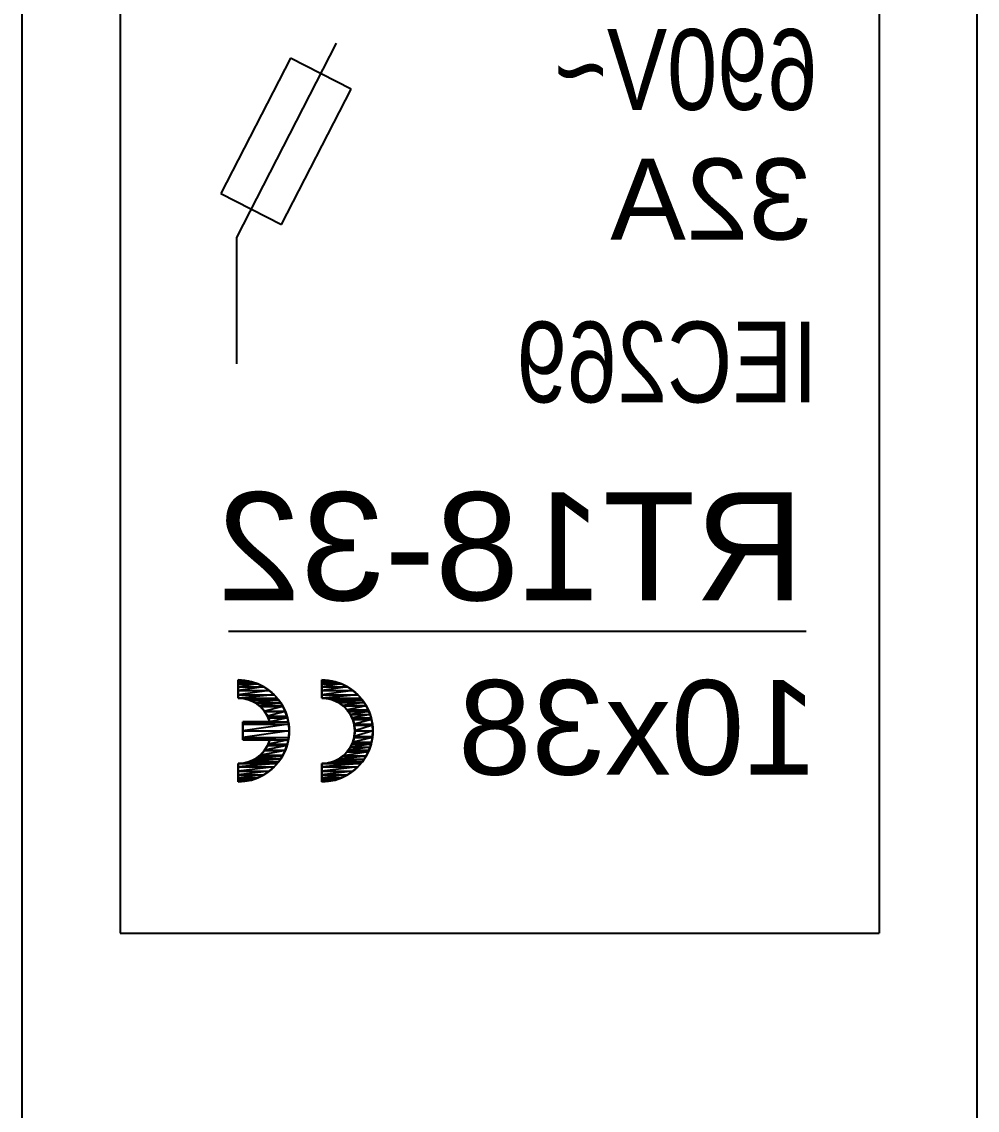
# Model space of a CAD drawing. Header units: millimetres. Extents: x -4798 to 103231, y 23514 to 54248.
# Drawn here: x -942.01 to -924.04, y 41221.92 to 41242.39 of the extents above; entities that cross this region are included whole.
import ezdxf

# ---------------------------------------------------------------- set-up
doc = ezdxf.new("R2010")
doc.units = ezdxf.units.MM
doc.header["$LTSCALE"] = 3
doc.layers.add('DUT', color=7, linetype='Continuous')
doc.styles.add('Arial', font='arial.ttf')

# ---------------------------------------------------------------- blocks, each defined once
blk = doc.blocks.new('*U40')
for p, q in [((-26.958, 0), (-26.958, 79.4816)), ((-8.986, 79.4816), (-8.986, 0)), ((-25.1101, 51.8402), (-25.1101, 20.4526)), ((-10.8338, 51.8402), (-10.8338, 20.4526)), ((-14.9022, 37.1903), (-13.0256, 33.5372)), ((-15.1794, 36.3277), (-14.0396, 36.9133)), ((-14.0396, 36.9133), (-12.7311, 34.3662)), ((-13.871, 33.7806), (-15.1794, 36.3277)), ((-12.7311, 34.3662), (-13.871, 33.7806)), ((-13.0256, 33.5372), (-13.0256, 31.1634)), ((-23.7409, 26.1314), (-12.8767, 26.1314)), ((-14.8823, 25.1836), (-14.942, 25.1655)), ((-14.8215, 25.1981), (-14.8823, 25.1836)), ((-14.7594, 25.2084), (-14.8215, 25.1981)), ((-14.6964, 25.2147), (-14.7594, 25.2084)), ((-14.6325, 25.2167), (-14.6964, 25.2147)), ((-14.6325, 25.2167), (-14.6325, 25.2167)), ((-13.3088, 25.1836), (-13.3685, 25.1655)), ((-13.248, 25.1981), (-13.3088, 25.1836)), ((-13.1859, 25.2084), (-13.248, 25.1981)), ((-13.1229, 25.2147), (-13.1859, 25.2084)), ((-13.059, 25.2167), (-13.1229, 25.2147)), ((-13.059, 25.2167), (-13.059, 25.2167)), ((-15.2622, 24.9806), (-15.3077, 24.938)), ((-15.2141, 25.0199), (-15.2622, 24.9806)), ((-15.1637, 25.056), (-15.2141, 25.0199)), ((-15.111, 25.0885), (-15.1637, 25.056)), ((-15.0565, 25.1179), (-15.111, 25.0885)), ((-15, 25.1435), (-15.0565, 25.1179)), ((-14.942, 25.1655), (-15, 25.1435)), ((-13.6887, 24.9806), (-13.7342, 24.938)), ((-13.6406, 25.0199), (-13.6887, 24.9806)), ((-13.5902, 25.056), (-13.6406, 25.0199)), ((-13.5375, 25.0885), (-13.5902, 25.056)), ((-13.483, 25.1179), (-13.5375, 25.0885)), ((-13.4265, 25.1435), (-13.483, 25.1179)), ((-13.3685, 25.1655), (-13.4265, 25.1435)), ((-15.4275, 24.7926), (-15.4611, 24.7383)), ((-15.3906, 24.8439), (-15.4275, 24.7926)), ((-15.3507, 24.8925), (-15.3906, 24.8439)), ((-15.3077, 24.938), (-15.3507, 24.8925)), ((-14.9748, 24.773), (-15.0073, 24.7497)), ((-14.9408, 24.7939), (-14.9748, 24.773)), ((-14.9057, 24.8129), (-14.9408, 24.7939)), ((-14.8693, 24.8294), (-14.9057, 24.8129)), ((-14.8319, 24.8435), (-14.8693, 24.8294)), ((-14.7934, 24.8552), (-14.8319, 24.8435)), ((-14.7542, 24.8645), (-14.7934, 24.8552)), ((-14.7143, 24.8712), (-14.7542, 24.8645)), ((-14.6738, 24.8752), (-14.7143, 24.8712)), ((-14.6325, 24.8765), (-14.6738, 24.8752)), ((-14.6325, 24.8765), (-14.6325, 24.8765)), ((-13.8541, 24.7926), (-13.8877, 24.7383)), ((-13.8171, 24.8439), (-13.8541, 24.7926)), ((-13.7772, 24.8925), (-13.8171, 24.8439)), ((-13.7342, 24.938), (-13.7772, 24.8925)), ((-13.39, 24.7804), (-13.4301, 24.7524)), ((-13.3476, 24.8051), (-13.39, 24.7804)), ((-13.3033, 24.8264), (-13.3476, 24.8051)), ((-13.2571, 24.844), (-13.3033, 24.8264)), ((-13.2095, 24.8581), (-13.2571, 24.844)), ((-13.1604, 24.8683), (-13.2095, 24.8581)), ((-13.1103, 24.8745), (-13.1604, 24.8683)), ((-13.059, 24.8765), (-13.1103, 24.8745)), ((-13.059, 24.8765), (-13.059, 24.8765)), ((-15.5395, 24.5656), (-15.5574, 24.5056)), ((-15.5174, 24.6244), (-15.5395, 24.5656)), ((-15.4913, 24.6821), (-15.5174, 24.6244)), ((-15.4611, 24.7383), (-15.4913, 24.6821)), ((-15.4611, 24.7383), (-15.4611, 24.7383)), ((-15.1665, 24.5682), (-15.186, 24.5321)), ((-15.1449, 24.6033), (-15.1665, 24.5682)), ((-15.1665, 24.5682), (-15.1665, 24.5682)), ((-15.1211, 24.6363), (-15.1449, 24.6033)), ((-15.0953, 24.6677), (-15.1211, 24.6363)), ((-15.0676, 24.697), (-15.0953, 24.6677)), ((-15.0384, 24.7244), (-15.0676, 24.697)), ((-15.0073, 24.7497), (-15.0384, 24.7244)), ((-13.9661, 24.5656), (-13.984, 24.5056)), ((-13.944, 24.6244), (-13.9661, 24.5656)), ((-13.9179, 24.6821), (-13.944, 24.6244)), ((-13.8877, 24.7383), (-13.9179, 24.6821)), ((-13.8877, 24.7383), (-13.8877, 24.7383)), ((-13.5926, 24.5695), (-13.6159, 24.5251)), ((-13.5659, 24.6113), (-13.5926, 24.5695)), ((-13.5362, 24.6509), (-13.5659, 24.6113)), ((-13.5035, 24.6876), (-13.5362, 24.6509)), ((-13.4682, 24.7215), (-13.5035, 24.6876)), ((-13.4301, 24.7524), (-13.4682, 24.7215)), ((-15.5814, 24.3836), (-15.5874, 24.3219)), ((-15.5715, 24.445), (-15.5814, 24.3836)), ((-15.5574, 24.5056), (-15.5715, 24.445)), ((-15.2377, 24.3793), (-15.244, 24.3397)), ((-15.2286, 24.4183), (-15.2377, 24.3793)), ((-15.217, 24.457), (-15.2286, 24.4183)), ((-15.2028, 24.4949), (-15.217, 24.457)), ((-15.186, 24.5321), (-15.2028, 24.4949)), ((-14.008, 24.3836), (-14.014, 24.3219)), ((-13.9981, 24.445), (-14.008, 24.3836)), ((-13.984, 24.5056), (-13.9981, 24.445)), ((-13.6357, 24.4786), (-13.6517, 24.4299)), ((-13.6517, 24.4299), (-13.1441, 24.4299)), ((-13.6159, 24.5251), (-13.6357, 24.4786)), ((-13.1441, 24.4299), (-13.1441, 24.0897)), ((-15.5874, 24.3219), (-15.5893, 24.2599)), ((-15.5893, 24.2599), (-15.5874, 24.1981)), ((-15.5874, 24.1981), (-15.5814, 24.1363)), ((-15.2479, 24.2999), (-15.2491, 24.26)), ((-15.2491, 24.26), (-15.2479, 24.2202)), ((-15.244, 24.3397), (-15.2479, 24.2999)), ((-15.2479, 24.2202), (-15.244, 24.1804)), ((-15.244, 24.1804), (-15.2377, 24.141)), ((-14.014, 24.3219), (-14.0159, 24.2599)), ((-14.0159, 24.2599), (-14.014, 24.1981)), ((-14.014, 24.1981), (-14.008, 24.1363)), ((-15.5814, 24.1363), (-15.5715, 24.0751)), ((-15.5715, 24.0751), (-15.5574, 24.0143)), ((-15.5574, 24.0143), (-15.5395, 23.9545)), ((-15.5395, 23.9545), (-15.5174, 23.8955)), ((-15.2377, 24.141), (-15.2286, 24.1017)), ((-15.2286, 24.1017), (-15.217, 24.0632)), ((-15.217, 24.0632), (-15.2028, 24.0252)), ((-15.2028, 24.0252), (-15.186, 23.988)), ((-15.186, 23.988), (-15.1665, 23.9516)), ((-15.1665, 23.9516), (-15.1665, 23.9516)), ((-15.1665, 23.9516), (-15.1449, 23.9168)), ((-14.008, 24.1363), (-13.9981, 24.0751)), ((-13.9981, 24.0751), (-13.984, 24.0143)), ((-13.984, 24.0143), (-13.9661, 23.9545)), ((-13.9661, 23.9545), (-13.944, 23.8955)), ((-13.6517, 24.0897), (-13.1441, 24.0897)), ((-13.6517, 24.0897), (-13.6517, 24.0897)), ((-13.6517, 24.0897), (-13.6357, 24.0413)), ((-13.6357, 24.0413), (-13.6159, 23.9948)), ((-13.6159, 23.9948), (-13.5926, 23.9506)), ((-13.5926, 23.9506), (-13.5659, 23.9086)), ((-15.5174, 23.8955), (-15.4913, 23.8379)), ((-15.4913, 23.8379), (-15.4611, 23.7814)), ((-15.4611, 23.7814), (-15.4611, 23.7814)), ((-15.4611, 23.7814), (-15.4275, 23.7273)), ((-15.1449, 23.9168), (-15.1211, 23.8837)), ((-15.1211, 23.8837), (-15.0953, 23.8525)), ((-15.0953, 23.8525), (-15.0676, 23.823)), ((-15.0676, 23.823), (-15.0384, 23.7957)), ((-15.0384, 23.7957), (-15.0073, 23.7703)), ((-15.0073, 23.7703), (-14.9748, 23.747)), ((-14.9748, 23.747), (-14.9408, 23.7259)), ((-13.944, 23.8955), (-13.9179, 23.8379)), ((-13.9179, 23.8379), (-13.8877, 23.7814)), ((-13.8877, 23.7814), (-13.8877, 23.7814)), ((-13.8877, 23.7814), (-13.8541, 23.7273)), ((-13.5659, 23.9086), (-13.5362, 23.8693)), ((-13.5362, 23.8693), (-13.5035, 23.8324)), ((-13.5035, 23.8324), (-13.4682, 23.7985)), ((-13.4682, 23.7985), (-13.4301, 23.7674)), ((-13.4301, 23.7674), (-13.39, 23.7396)), ((-15.4275, 23.7273), (-15.3906, 23.6759)), ((-15.3906, 23.6759), (-15.3507, 23.6274)), ((-15.3507, 23.6274), (-15.3077, 23.5818)), ((-15.3077, 23.5818), (-15.2622, 23.5395)), ((-14.9408, 23.7259), (-14.9057, 23.7071)), ((-14.9057, 23.7071), (-14.8693, 23.6906)), ((-14.8693, 23.6906), (-14.8319, 23.6765)), ((-14.8319, 23.6765), (-14.7934, 23.6646)), ((-14.7934, 23.6646), (-14.7542, 23.6555)), ((-14.7542, 23.6555), (-14.7143, 23.6487)), ((-14.7143, 23.6487), (-14.6738, 23.6447)), ((-14.6738, 23.6447), (-14.6325, 23.6432)), ((-13.8541, 23.7273), (-13.8171, 23.6759)), ((-13.8171, 23.6759), (-13.7772, 23.6274)), ((-13.7772, 23.6274), (-13.7342, 23.5818)), ((-13.7342, 23.5818), (-13.6887, 23.5395)), ((-13.39, 23.7396), (-13.3476, 23.7149)), ((-13.3476, 23.7149), (-13.3033, 23.6937)), ((-13.3033, 23.6937), (-13.2571, 23.6759)), ((-13.2571, 23.6759), (-13.2095, 23.6619)), ((-13.2095, 23.6619), (-13.1604, 23.6516)), ((-13.1604, 23.6516), (-13.1103, 23.6454)), ((-13.1103, 23.6454), (-13.059, 23.6432)), ((-15.2622, 23.5395), (-15.2141, 23.5001)), ((-15.2141, 23.5001), (-15.1637, 23.464)), ((-15.1637, 23.464), (-15.111, 23.4312)), ((-15.111, 23.4312), (-15.0565, 23.4021)), ((-15.0565, 23.4021), (-15, 23.3764)), ((-15, 23.3764), (-14.942, 23.3545)), ((-14.942, 23.3545), (-14.8823, 23.3362)), ((-14.8823, 23.3362), (-14.8215, 23.3219)), ((-13.6887, 23.5395), (-13.6406, 23.5001)), ((-13.6406, 23.5001), (-13.5902, 23.464)), ((-13.5902, 23.464), (-13.5375, 23.4312)), ((-13.5375, 23.4312), (-13.483, 23.4021)), ((-13.483, 23.4021), (-13.4265, 23.3764)), ((-13.4265, 23.3764), (-13.3685, 23.3545)), ((-13.3685, 23.3545), (-13.3088, 23.3362)), ((-13.3088, 23.3362), (-13.248, 23.3219)), ((-14.8215, 23.3219), (-14.7594, 23.3115)), ((-14.7594, 23.3115), (-14.6964, 23.3052)), ((-14.6964, 23.3052), (-14.6325, 23.303)), ((-13.248, 23.3219), (-13.1859, 23.3115)), ((-13.1859, 23.3115), (-13.1229, 23.3052)), ((-13.1229, 23.3052), (-13.059, 23.303)), ((-10.8338, 20.4526), (-25.1101, 20.4526))]:
    blk.add_line(p, q)
at = {"color": 251}
for p, q in [((-14.9986, 25.1438), (-14.8801, 25.1841)), ((-14.8801, 25.1841), (-14.9986, 25.1438)), ((-14.8801, 25.1841), (-14.7574, 25.2085)), ((-14.7574, 25.2085), (-14.8801, 25.1841)), ((-14.6325, 25.1841), (-14.8801, 25.1841)), ((-14.8801, 25.1841), (-14.6325, 25.1438)), ((-14.8801, 25.1841), (-14.6325, 25.1438)), ((-14.6325, 25.1841), (-14.8801, 25.1841)), ((-14.7574, 25.2085), (-14.6325, 25.2167)), ((-14.6325, 25.2167), (-14.7574, 25.2085)), ((-14.6325, 25.2085), (-14.7574, 25.2085)), ((-14.7574, 25.2085), (-14.6325, 25.1841)), ((-14.7574, 25.2085), (-14.6325, 25.1841)), ((-14.6325, 25.2085), (-14.7574, 25.2085)), ((-14.6325, 25.2167), (-14.6325, 25.2085)), ((-14.6325, 25.2085), (-14.6325, 25.2167)), ((-14.6325, 25.1841), (-14.6325, 25.2085)), ((-14.6325, 25.2085), (-14.6325, 25.1841)), ((-14.6325, 25.1438), (-14.6325, 25.1841)), ((-14.6325, 25.1841), (-14.6325, 25.1438)), ((-13.4252, 25.1438), (-13.3067, 25.1841)), ((-13.3067, 25.1841), (-13.4252, 25.1438)), ((-13.3067, 25.1841), (-13.1839, 25.2085)), ((-13.1839, 25.2085), (-13.3067, 25.1841)), ((-13.059, 25.1841), (-13.3067, 25.1841)), ((-13.3067, 25.1841), (-13.059, 25.1438)), ((-13.3067, 25.1841), (-13.059, 25.1438)), ((-13.059, 25.1841), (-13.3067, 25.1841)), ((-13.1839, 25.2085), (-13.059, 25.2167)), ((-13.059, 25.2167), (-13.1839, 25.2085)), ((-13.059, 25.2085), (-13.1839, 25.2085)), ((-13.1839, 25.2085), (-13.059, 25.1841)), ((-13.1839, 25.2085), (-13.059, 25.1841)), ((-13.059, 25.2085), (-13.1839, 25.2085)), ((-13.059, 25.2167), (-13.059, 25.2085)), ((-13.059, 25.2085), (-13.059, 25.2167)), ((-13.059, 25.1841), (-13.059, 25.2085)), ((-13.059, 25.2085), (-13.059, 25.1841)), ((-13.059, 25.1438), (-13.059, 25.1841)), ((-13.059, 25.1841), (-13.059, 25.1438)), ((-15.309, 24.9364), (-15.2149, 25.0189)), ((-15.2149, 25.0189), (-15.309, 24.9364)), ((-15.2149, 25.0189), (-15.1109, 25.0885)), ((-15.1109, 25.0885), (-15.2149, 25.0189)), ((-14.6325, 25.0189), (-15.2149, 25.0189)), ((-15.2149, 25.0189), (-14.6325, 24.9364)), ((-15.2149, 25.0189), (-14.6325, 24.9364)), ((-14.6325, 25.0189), (-15.2149, 25.0189)), ((-15.1109, 25.0885), (-14.9986, 25.1438)), ((-14.9986, 25.1438), (-15.1109, 25.0885)), ((-14.6325, 25.0885), (-15.1109, 25.0885)), ((-15.1109, 25.0885), (-14.6325, 25.0189)), ((-15.1109, 25.0885), (-14.6325, 25.0189)), ((-14.6325, 25.0885), (-15.1109, 25.0885)), ((-14.6325, 25.1438), (-14.9986, 25.1438)), ((-14.9986, 25.1438), (-14.6325, 25.0885)), ((-14.9986, 25.1438), (-14.6325, 25.0885)), ((-14.6325, 25.1438), (-14.9986, 25.1438)), ((-14.6325, 25.0885), (-14.6325, 25.1438)), ((-14.6325, 25.1438), (-14.6325, 25.0885)), ((-14.6325, 25.0189), (-14.6325, 25.0885)), ((-14.6325, 25.0885), (-14.6325, 25.0189)), ((-14.6325, 24.9364), (-14.6325, 25.0189)), ((-14.6325, 25.0189), (-14.6325, 24.9364)), ((-13.7356, 24.9364), (-13.6415, 25.0189)), ((-13.6415, 25.0189), (-13.7356, 24.9364)), ((-13.6415, 25.0189), (-13.5375, 25.0885)), ((-13.5375, 25.0885), (-13.6415, 25.0189)), ((-13.059, 25.0189), (-13.6415, 25.0189)), ((-13.6415, 25.0189), (-13.059, 24.9364)), ((-13.6415, 25.0189), (-13.059, 24.9364)), ((-13.059, 25.0189), (-13.6415, 25.0189)), ((-13.5375, 25.0885), (-13.4252, 25.1438)), ((-13.4252, 25.1438), (-13.5375, 25.0885)), ((-13.059, 25.0885), (-13.5375, 25.0885)), ((-13.5375, 25.0885), (-13.059, 25.0189)), ((-13.5375, 25.0885), (-13.059, 25.0189)), ((-13.059, 25.0885), (-13.5375, 25.0885)), ((-13.059, 25.1438), (-13.4252, 25.1438)), ((-13.4252, 25.1438), (-13.059, 25.0885)), ((-13.4252, 25.1438), (-13.059, 25.0885)), ((-13.059, 25.1438), (-13.4252, 25.1438)), ((-13.059, 25.0885), (-13.059, 25.1438)), ((-13.059, 25.1438), (-13.059, 25.0885)), ((-13.059, 25.0189), (-13.059, 25.0885)), ((-13.059, 25.0885), (-13.059, 25.0189)), ((-13.059, 24.9364), (-13.059, 25.0189)), ((-13.059, 25.0189), (-13.059, 24.9364)), ((-15.4611, 24.7383), (-15.4239, 24.7939)), ((-15.4239, 24.7939), (-15.4611, 24.7383)), ((-15.4239, 24.7939), (-15.3936, 24.8393)), ((-15.3936, 24.8393), (-15.4239, 24.7939)), ((-14.9408, 24.7939), (-15.4239, 24.7939)), ((-15.4239, 24.7939), (-15.0202, 24.7383)), ((-15.4239, 24.7939), (-15.0202, 24.7383)), ((-14.9408, 24.7939), (-15.4239, 24.7939)), ((-15.3936, 24.8393), (-15.3916, 24.8423)), ((-15.3916, 24.8423), (-15.3936, 24.8393)), ((-14.8434, 24.8393), (-15.3936, 24.8393)), ((-15.3936, 24.8393), (-14.9408, 24.7939)), ((-15.3936, 24.8393), (-14.9408, 24.7939)), ((-14.8434, 24.8393), (-15.3936, 24.8393)), ((-15.3916, 24.8423), (-15.3698, 24.8671)), ((-15.3698, 24.8671), (-15.3916, 24.8423)), ((-14.832, 24.8423), (-15.3916, 24.8423)), ((-15.3916, 24.8423), (-14.8434, 24.8393)), ((-15.3916, 24.8423), (-14.8434, 24.8393)), ((-14.832, 24.8423), (-15.3916, 24.8423)), ((-15.3698, 24.8671), (-15.3616, 24.8765)), ((-15.3616, 24.8765), (-15.3698, 24.8671)), ((-14.7395, 24.8671), (-15.3698, 24.8671)), ((-15.3698, 24.8671), (-14.832, 24.8423)), ((-15.3698, 24.8671), (-14.832, 24.8423)), ((-14.7395, 24.8671), (-15.3698, 24.8671)), ((-15.3616, 24.8765), (-15.309, 24.9364)), ((-15.309, 24.9364), (-15.3616, 24.8765)), ((-14.6325, 24.8765), (-15.3616, 24.8765)), ((-15.3616, 24.8765), (-14.7395, 24.8671)), ((-15.3616, 24.8765), (-14.7395, 24.8671)), ((-14.6325, 24.8765), (-15.3616, 24.8765)), ((-14.6325, 24.9364), (-15.309, 24.9364)), ((-15.309, 24.9364), (-14.6325, 24.8765)), ((-15.309, 24.9364), (-14.6325, 24.8765)), ((-14.6325, 24.9364), (-15.309, 24.9364)), ((-15.0202, 24.7383), (-14.9408, 24.7939)), ((-14.9408, 24.7939), (-15.0202, 24.7383)), ((-14.9408, 24.7939), (-14.8434, 24.8393)), ((-14.8434, 24.8393), (-14.9408, 24.7939)), ((-14.8434, 24.8393), (-14.832, 24.8423)), ((-14.832, 24.8423), (-14.8434, 24.8393)), ((-14.832, 24.8423), (-14.7395, 24.8671)), ((-14.7395, 24.8671), (-14.832, 24.8423)), ((-14.7395, 24.8671), (-14.6325, 24.8765)), ((-14.6325, 24.8765), (-14.7395, 24.8671)), ((-14.6325, 24.8765), (-14.6325, 24.9364)), ((-14.6325, 24.9364), (-14.6325, 24.8765)), ((-13.8877, 24.7383), (-13.8568, 24.7844)), ((-13.8568, 24.7844), (-13.8877, 24.7383)), ((-13.8568, 24.7844), (-13.823, 24.835)), ((-13.823, 24.835), (-13.8568, 24.7844)), ((-13.3831, 24.7844), (-13.8568, 24.7844)), ((-13.8568, 24.7844), (-13.4444, 24.7383)), ((-13.8568, 24.7844), (-13.4444, 24.7383)), ((-13.3831, 24.7844), (-13.8568, 24.7844)), ((-13.823, 24.835), (-13.8181, 24.8423)), ((-13.8181, 24.8423), (-13.823, 24.835)), ((-13.2814, 24.835), (-13.823, 24.835)), ((-13.823, 24.835), (-13.3831, 24.7844)), ((-13.823, 24.835), (-13.3831, 24.7844)), ((-13.2814, 24.835), (-13.823, 24.835)), ((-13.8181, 24.8423), (-13.7974, 24.866)), ((-13.7974, 24.866), (-13.8181, 24.8423)), ((-13.2555, 24.8423), (-13.8181, 24.8423)), ((-13.8181, 24.8423), (-13.2814, 24.835)), ((-13.8181, 24.8423), (-13.2814, 24.835)), ((-13.2555, 24.8423), (-13.8181, 24.8423)), ((-13.7974, 24.866), (-13.7882, 24.8765)), ((-13.7882, 24.8765), (-13.7974, 24.866)), ((-13.1721, 24.866), (-13.7974, 24.866)), ((-13.7974, 24.866), (-13.2555, 24.8423)), ((-13.7974, 24.866), (-13.2555, 24.8423)), ((-13.1721, 24.866), (-13.7974, 24.866)), ((-13.7882, 24.8765), (-13.7356, 24.9364)), ((-13.7356, 24.9364), (-13.7882, 24.8765)), ((-13.059, 24.8765), (-13.7882, 24.8765)), ((-13.7882, 24.8765), (-13.1721, 24.866)), ((-13.7882, 24.8765), (-13.1721, 24.866)), ((-13.059, 24.8765), (-13.7882, 24.8765)), ((-13.059, 24.9364), (-13.7356, 24.9364)), ((-13.7356, 24.9364), (-13.059, 24.8765)), ((-13.7356, 24.9364), (-13.059, 24.8765)), ((-13.059, 24.9364), (-13.7356, 24.9364)), ((-13.4444, 24.7383), (-13.3831, 24.7844)), ((-13.3831, 24.7844), (-13.4444, 24.7383)), ((-13.3831, 24.7844), (-13.2814, 24.835)), ((-13.2814, 24.835), (-13.3831, 24.7844)), ((-13.2814, 24.835), (-13.2555, 24.8423)), ((-13.2555, 24.8423), (-13.2814, 24.835)), ((-13.2555, 24.8423), (-13.1721, 24.866)), ((-13.1721, 24.866), (-13.2555, 24.8423)), ((-13.1721, 24.866), (-13.059, 24.8765)), ((-13.059, 24.8765), (-13.1721, 24.866)), ((-13.059, 24.8765), (-13.059, 24.9364)), ((-13.059, 24.9364), (-13.059, 24.8765)), ((-15.5567, 24.5075), (-15.5361, 24.5682)), ((-15.5361, 24.5682), (-15.5567, 24.5075)), ((-15.5361, 24.5682), (-15.5164, 24.626)), ((-15.5164, 24.626), (-15.5361, 24.5682)), ((-15.1665, 24.5682), (-15.5361, 24.5682)), ((-15.5361, 24.5682), (-15.1948, 24.5075)), ((-15.5361, 24.5682), (-15.1948, 24.5075)), ((-15.1665, 24.5682), (-15.5361, 24.5682)), ((-15.5164, 24.626), (-15.5015, 24.6562)), ((-15.5015, 24.6562), (-15.5164, 24.626)), ((-15.126, 24.626), (-15.5164, 24.626)), ((-15.5164, 24.626), (-15.1665, 24.5682)), ((-15.5164, 24.626), (-15.1665, 24.5682)), ((-15.126, 24.626), (-15.5164, 24.626)), ((-15.5015, 24.6562), (-15.4641, 24.7322)), ((-15.4641, 24.7322), (-15.5015, 24.6562)), ((-15.1048, 24.6562), (-15.5015, 24.6562)), ((-15.5015, 24.6562), (-15.126, 24.626)), ((-15.5015, 24.6562), (-15.126, 24.626)), ((-15.1048, 24.6562), (-15.5015, 24.6562)), ((-15.4641, 24.7322), (-15.4611, 24.7383)), ((-15.4611, 24.7383), (-15.4641, 24.7322)), ((-15.0288, 24.7322), (-15.4641, 24.7322)), ((-15.4641, 24.7322), (-15.1048, 24.6562)), ((-15.4641, 24.7322), (-15.1048, 24.6562)), ((-15.0288, 24.7322), (-15.4641, 24.7322)), ((-15.0202, 24.7383), (-15.4611, 24.7383)), ((-15.4611, 24.7383), (-15.0288, 24.7322)), ((-15.4611, 24.7383), (-15.0288, 24.7322)), ((-15.0202, 24.7383), (-15.4611, 24.7383)), ((-15.1948, 24.5075), (-15.1665, 24.5682)), ((-15.1665, 24.5682), (-15.1948, 24.5075)), ((-15.1665, 24.5682), (-15.126, 24.626)), ((-15.126, 24.626), (-15.1665, 24.5682)), ((-15.126, 24.626), (-15.1048, 24.6562)), ((-15.1048, 24.6562), (-15.126, 24.626)), ((-15.1048, 24.6562), (-15.0288, 24.7322)), ((-15.0288, 24.7322), (-15.1048, 24.6562)), ((-15.0288, 24.7322), (-15.0202, 24.7383)), ((-15.0202, 24.7383), (-15.0288, 24.7322)), ((-13.9736, 24.5358), (-13.943, 24.626)), ((-13.943, 24.626), (-13.9736, 24.5358)), ((-13.943, 24.626), (-13.9399, 24.6323)), ((-13.9399, 24.6323), (-13.943, 24.626)), ((-13.5544, 24.626), (-13.943, 24.626)), ((-13.943, 24.626), (-13.6105, 24.5358)), ((-13.943, 24.626), (-13.6105, 24.5358)), ((-13.5544, 24.626), (-13.943, 24.626)), ((-13.9399, 24.6323), (-13.8986, 24.7161)), ((-13.8986, 24.7161), (-13.9399, 24.6323)), ((-13.5505, 24.6323), (-13.9399, 24.6323)), ((-13.9399, 24.6323), (-13.5544, 24.626)), ((-13.9399, 24.6323), (-13.5544, 24.626)), ((-13.5505, 24.6323), (-13.9399, 24.6323)), ((-13.8986, 24.7161), (-13.8877, 24.7383)), ((-13.8877, 24.7383), (-13.8986, 24.7161)), ((-13.4738, 24.7161), (-13.8986, 24.7161)), ((-13.8986, 24.7161), (-13.5505, 24.6323)), ((-13.8986, 24.7161), (-13.5505, 24.6323)), ((-13.4738, 24.7161), (-13.8986, 24.7161)), ((-13.4444, 24.7383), (-13.8877, 24.7383)), ((-13.8877, 24.7383), (-13.4738, 24.7161)), ((-13.8877, 24.7383), (-13.4738, 24.7161)), ((-13.4444, 24.7383), (-13.8877, 24.7383)), ((-13.6105, 24.5358), (-13.5544, 24.626)), ((-13.5544, 24.626), (-13.6105, 24.5358)), ((-13.5544, 24.626), (-13.5505, 24.6323)), ((-13.5505, 24.6323), (-13.5544, 24.626)), ((-13.5505, 24.6323), (-13.4738, 24.7161)), ((-13.4738, 24.7161), (-13.5505, 24.6323)), ((-13.4738, 24.7161), (-13.4444, 24.7383)), ((-13.4444, 24.7383), (-13.4738, 24.7161)), ((-15.5893, 24.2599), (-15.5823, 24.3669)), ((-15.5823, 24.3669), (-15.5893, 24.2599)), ((-15.5823, 24.3669), (-15.5811, 24.3847)), ((-15.5811, 24.3847), (-15.5823, 24.3669)), ((-15.2397, 24.3669), (-15.5823, 24.3669)), ((-15.5823, 24.3669), (-15.2491, 24.2599)), ((-15.5823, 24.3669), (-15.2491, 24.2599)), ((-15.2397, 24.3669), (-15.5823, 24.3669)), ((-15.5811, 24.3847), (-15.564, 24.4707)), ((-15.564, 24.4707), (-15.5811, 24.3847)), ((-15.235, 24.3847), (-15.5811, 24.3847)), ((-15.5811, 24.3847), (-15.2397, 24.3669)), ((-15.5811, 24.3847), (-15.2397, 24.3669)), ((-15.235, 24.3847), (-15.5811, 24.3847)), ((-15.564, 24.4707), (-15.5567, 24.5075)), ((-15.5567, 24.5075), (-15.564, 24.4707)), ((-15.2119, 24.4707), (-15.564, 24.4707)), ((-15.564, 24.4707), (-15.235, 24.3847)), ((-15.564, 24.4707), (-15.235, 24.3847)), ((-15.2119, 24.4707), (-15.564, 24.4707)), ((-15.1948, 24.5075), (-15.5567, 24.5075)), ((-15.5567, 24.5075), (-15.2119, 24.4707)), ((-15.5567, 24.5075), (-15.2119, 24.4707)), ((-15.1948, 24.5075), (-15.5567, 24.5075)), ((-15.2491, 24.2599), (-15.2397, 24.3669)), ((-15.2397, 24.3669), (-15.2491, 24.2599)), ((-15.2397, 24.3669), (-15.235, 24.3847)), ((-15.235, 24.3847), (-15.2397, 24.3669)), ((-15.235, 24.3847), (-15.2119, 24.4707)), ((-15.2119, 24.4707), (-15.235, 24.3847)), ((-15.2119, 24.4707), (-15.1948, 24.5075)), ((-15.1948, 24.5075), (-15.2119, 24.4707)), ((-14.0158, 24.2599), (-14.0077, 24.3847)), ((-14.0077, 24.3847), (-14.0158, 24.2599)), ((-14.0077, 24.3847), (-13.9987, 24.4299)), ((-13.9987, 24.4299), (-14.0077, 24.3847)), ((-13.1441, 24.3847), (-14.0077, 24.3847)), ((-14.0077, 24.3847), (-13.1441, 24.2599)), ((-14.0077, 24.3847), (-13.1441, 24.2599)), ((-13.1441, 24.3847), (-14.0077, 24.3847)), ((-13.9987, 24.4299), (-13.9832, 24.5075)), ((-13.9832, 24.5075), (-13.9987, 24.4299)), ((-13.6517, 24.4299), (-13.9987, 24.4299)), ((-13.9987, 24.4299), (-13.1441, 24.3847)), ((-13.9987, 24.4299), (-13.1441, 24.3847)), ((-13.1441, 24.4299), (-13.9987, 24.4299)), ((-13.9832, 24.5075), (-13.9736, 24.5358)), ((-13.9736, 24.5358), (-13.9832, 24.5075)), ((-13.6215, 24.5075), (-13.9832, 24.5075)), ((-13.9832, 24.5075), (-13.6517, 24.4299)), ((-13.9832, 24.5075), (-13.6517, 24.4299)), ((-13.6215, 24.5075), (-13.9832, 24.5075)), ((-13.6105, 24.5358), (-13.9736, 24.5358)), ((-13.9736, 24.5358), (-13.6215, 24.5075)), ((-13.9736, 24.5358), (-13.6215, 24.5075)), ((-13.6105, 24.5358), (-13.9736, 24.5358)), ((-13.6517, 24.4299), (-13.6215, 24.5075)), ((-13.6215, 24.5075), (-13.6517, 24.4299)), ((-13.6517, 24.4299), (-13.1441, 24.4299)), ((-13.6517, 24.4299), (-13.6517, 24.4299)), ((-13.6517, 24.4299), (-13.1441, 24.4299)), ((-13.6215, 24.5075), (-13.6105, 24.5358)), ((-13.6105, 24.5358), (-13.6215, 24.5075)), ((-13.1441, 24.3847), (-13.1441, 24.4299)), ((-13.1441, 24.4299), (-13.1441, 24.3847)), ((-13.1441, 24.2599), (-13.1441, 24.3847)), ((-13.1441, 24.3847), (-13.1441, 24.2599)), ((-15.2491, 24.2599), (-15.5893, 24.2599)), ((-15.5893, 24.2599), (-15.2397, 24.1528)), ((-15.5823, 24.1528), (-15.5893, 24.2599)), ((-15.5893, 24.2599), (-15.2397, 24.1528)), ((-15.2491, 24.2599), (-15.5893, 24.2599)), ((-15.5893, 24.2599), (-15.5823, 24.1528)), ((-15.2397, 24.1528), (-15.2491, 24.2599)), ((-15.2491, 24.2599), (-15.2397, 24.1528)), ((-13.1441, 24.2599), (-14.0158, 24.2599)), ((-14.0158, 24.2599), (-13.1441, 24.135)), ((-14.0077, 24.135), (-14.0158, 24.2599)), ((-14.0158, 24.2599), (-13.1441, 24.135)), ((-13.1441, 24.2599), (-14.0158, 24.2599)), ((-14.0158, 24.2599), (-14.0077, 24.135)), ((-13.1441, 24.135), (-13.1441, 24.2599)), ((-13.1441, 24.2599), (-13.1441, 24.135)), ((-15.2397, 24.1528), (-15.5823, 24.1528)), ((-15.5823, 24.1528), (-15.235, 24.135)), ((-15.5811, 24.135), (-15.5823, 24.1528)), ((-15.5823, 24.1528), (-15.235, 24.135)), ((-15.2397, 24.1528), (-15.5823, 24.1528)), ((-15.5823, 24.1528), (-15.5811, 24.135)), ((-15.235, 24.135), (-15.5811, 24.135)), ((-15.5811, 24.135), (-15.2119, 24.049)), ((-15.564, 24.049), (-15.5811, 24.135)), ((-15.5811, 24.135), (-15.2119, 24.049)), ((-15.235, 24.135), (-15.5811, 24.135)), ((-15.5811, 24.135), (-15.564, 24.049)), ((-15.2119, 24.049), (-15.564, 24.049)), ((-15.564, 24.049), (-15.1948, 24.0122)), ((-15.5567, 24.0122), (-15.564, 24.049)), ((-15.564, 24.049), (-15.1948, 24.0122)), ((-15.2119, 24.049), (-15.564, 24.049)), ((-15.564, 24.049), (-15.5567, 24.0122)), ((-15.1948, 24.0122), (-15.5567, 24.0122)), ((-15.5567, 24.0122), (-15.1665, 23.9516)), ((-15.5361, 23.9516), (-15.5567, 24.0122)), ((-15.5567, 24.0122), (-15.1665, 23.9516)), ((-15.1948, 24.0122), (-15.5567, 24.0122)), ((-15.5567, 24.0122), (-15.5361, 23.9516)), ((-15.1665, 23.9516), (-15.5361, 23.9516)), ((-15.5361, 23.9516), (-15.126, 23.8937)), ((-15.5164, 23.8937), (-15.5361, 23.9516)), ((-15.5361, 23.9516), (-15.126, 23.8937)), ((-15.1665, 23.9516), (-15.5361, 23.9516)), ((-15.5361, 23.9516), (-15.5164, 23.8937)), ((-15.235, 24.135), (-15.2397, 24.1528)), ((-15.2397, 24.1528), (-15.235, 24.135)), ((-15.2119, 24.049), (-15.235, 24.135)), ((-15.235, 24.135), (-15.2119, 24.049)), ((-15.1948, 24.0122), (-15.2119, 24.049)), ((-15.2119, 24.049), (-15.1948, 24.0122)), ((-15.1665, 23.9516), (-15.1948, 24.0122)), ((-15.1948, 24.0122), (-15.1665, 23.9516)), ((-15.126, 23.8937), (-15.1665, 23.9516)), ((-15.1665, 23.9516), (-15.126, 23.8937)), ((-13.1441, 24.135), (-14.0077, 24.135)), ((-14.0077, 24.135), (-13.1441, 24.0897)), ((-13.9987, 24.0897), (-14.0077, 24.135)), ((-14.0077, 24.135), (-13.1441, 24.0897)), ((-13.1441, 24.135), (-14.0077, 24.135)), ((-14.0077, 24.135), (-13.9987, 24.0897)), ((-13.1441, 24.0897), (-13.9987, 24.0897)), ((-13.9987, 24.0897), (-13.6215, 24.0122)), ((-13.9832, 24.0122), (-13.9987, 24.0897)), ((-13.9987, 24.0897), (-13.6215, 24.0122)), ((-13.6517, 24.0897), (-13.9987, 24.0897)), ((-13.9987, 24.0897), (-13.9832, 24.0122)), ((-13.6215, 24.0122), (-13.9832, 24.0122)), ((-13.9832, 24.0122), (-13.6105, 23.9839)), ((-13.9736, 23.9839), (-13.9832, 24.0122)), ((-13.9832, 24.0122), (-13.6105, 23.9839)), ((-13.6215, 24.0122), (-13.9832, 24.0122)), ((-13.9832, 24.0122), (-13.9736, 23.9839)), ((-13.6105, 23.9839), (-13.9736, 23.9839)), ((-13.9736, 23.9839), (-13.5544, 23.8937)), ((-13.943, 23.8937), (-13.9736, 23.9839)), ((-13.9736, 23.9839), (-13.5544, 23.8937)), ((-13.6105, 23.9839), (-13.9736, 23.9839)), ((-13.9736, 23.9839), (-13.943, 23.8937)), ((-13.6517, 24.0897), (-13.1441, 24.0897)), ((-13.6517, 24.0897), (-13.6517, 24.0897)), ((-13.6215, 24.0122), (-13.6517, 24.0897)), ((-13.6517, 24.0897), (-13.1441, 24.0897)), ((-13.6517, 24.0897), (-13.6215, 24.0122)), ((-13.6105, 23.9839), (-13.6215, 24.0122)), ((-13.6215, 24.0122), (-13.6105, 23.9839)), ((-13.5544, 23.8937), (-13.6105, 23.9839)), ((-13.6105, 23.9839), (-13.5544, 23.8937)), ((-13.1441, 24.0897), (-13.1441, 24.135)), ((-13.1441, 24.135), (-13.1441, 24.0897)), ((-15.126, 23.8937), (-15.5164, 23.8937)), ((-15.5164, 23.8937), (-15.1048, 23.8635)), ((-15.5015, 23.8635), (-15.5164, 23.8937)), ((-15.5164, 23.8937), (-15.1048, 23.8635)), ((-15.126, 23.8937), (-15.5164, 23.8937)), ((-15.5164, 23.8937), (-15.5015, 23.8635)), ((-15.1048, 23.8635), (-15.5015, 23.8635)), ((-15.5015, 23.8635), (-15.0288, 23.7875)), ((-15.4641, 23.7875), (-15.5015, 23.8635)), ((-15.5015, 23.8635), (-15.0288, 23.7875)), ((-15.1048, 23.8635), (-15.5015, 23.8635)), ((-15.5015, 23.8635), (-15.4641, 23.7875)), ((-15.0288, 23.7875), (-15.4641, 23.7875)), ((-15.4641, 23.7875), (-15.0202, 23.7814)), ((-15.4611, 23.7814), (-15.4641, 23.7875)), ((-15.4641, 23.7875), (-15.0202, 23.7814)), ((-15.0288, 23.7875), (-15.4641, 23.7875)), ((-15.4641, 23.7875), (-15.4611, 23.7814)), ((-15.0202, 23.7814), (-15.4611, 23.7814)), ((-15.4611, 23.7814), (-14.9408, 23.7259)), ((-15.4239, 23.7259), (-15.4611, 23.7814)), ((-15.4611, 23.7814), (-14.9408, 23.7259)), ((-15.0202, 23.7814), (-15.4611, 23.7814)), ((-15.4611, 23.7814), (-15.4239, 23.7259)), ((-15.1048, 23.8635), (-15.126, 23.8937)), ((-15.126, 23.8937), (-15.1048, 23.8635)), ((-15.0288, 23.7875), (-15.1048, 23.8635)), ((-15.1048, 23.8635), (-15.0288, 23.7875)), ((-15.0202, 23.7814), (-15.0288, 23.7875)), ((-15.0288, 23.7875), (-15.0202, 23.7814)), ((-14.9408, 23.7259), (-15.0202, 23.7814)), ((-15.0202, 23.7814), (-14.9408, 23.7259)), ((-13.5544, 23.8937), (-13.943, 23.8937)), ((-13.943, 23.8937), (-13.5505, 23.8875)), ((-13.9399, 23.8875), (-13.943, 23.8937)), ((-13.943, 23.8937), (-13.5505, 23.8875)), ((-13.5544, 23.8937), (-13.943, 23.8937)), ((-13.943, 23.8937), (-13.9399, 23.8875)), ((-13.5505, 23.8875), (-13.9399, 23.8875)), ((-13.9399, 23.8875), (-13.4738, 23.8036)), ((-13.8986, 23.8036), (-13.9399, 23.8875)), ((-13.9399, 23.8875), (-13.4738, 23.8036)), ((-13.5505, 23.8875), (-13.9399, 23.8875)), ((-13.9399, 23.8875), (-13.8986, 23.8036)), ((-13.4738, 23.8036), (-13.8986, 23.8036)), ((-13.8986, 23.8036), (-13.4444, 23.7814)), ((-13.8877, 23.7814), (-13.8986, 23.8036)), ((-13.8986, 23.8036), (-13.4444, 23.7814)), ((-13.4738, 23.8036), (-13.8986, 23.8036)), ((-13.8986, 23.8036), (-13.8877, 23.7814)), ((-13.4444, 23.7814), (-13.8877, 23.7814)), ((-13.8877, 23.7814), (-13.3831, 23.7353)), ((-13.8568, 23.7353), (-13.8877, 23.7814)), ((-13.8877, 23.7814), (-13.3831, 23.7353)), ((-13.4444, 23.7814), (-13.8877, 23.7814)), ((-13.8877, 23.7814), (-13.8568, 23.7353)), ((-13.5505, 23.8875), (-13.5544, 23.8937)), ((-13.5544, 23.8937), (-13.5505, 23.8875)), ((-13.4738, 23.8036), (-13.5505, 23.8875)), ((-13.5505, 23.8875), (-13.4738, 23.8036)), ((-13.4444, 23.7814), (-13.4738, 23.8036)), ((-13.4738, 23.8036), (-13.4444, 23.7814)), ((-13.3831, 23.7353), (-13.4444, 23.7814)), ((-13.4444, 23.7814), (-13.3831, 23.7353)), ((-14.9408, 23.7259), (-15.4239, 23.7259)), ((-15.4239, 23.7259), (-14.8434, 23.6804)), ((-15.3936, 23.6804), (-15.4239, 23.7259)), ((-15.4239, 23.7259), (-14.8434, 23.6804)), ((-14.9408, 23.7259), (-15.4239, 23.7259)), ((-15.4239, 23.7259), (-15.3936, 23.6804)), ((-14.8434, 23.6804), (-15.3936, 23.6804)), ((-15.3936, 23.6804), (-14.832, 23.6774)), ((-15.3916, 23.6774), (-15.3936, 23.6804)), ((-15.3936, 23.6804), (-14.832, 23.6774)), ((-14.8434, 23.6804), (-15.3936, 23.6804)), ((-15.3936, 23.6804), (-15.3916, 23.6774)), ((-14.832, 23.6774), (-15.3916, 23.6774)), ((-15.3916, 23.6774), (-14.7395, 23.6526)), ((-15.3698, 23.6526), (-15.3916, 23.6774)), ((-15.3916, 23.6774), (-14.7395, 23.6526)), ((-14.832, 23.6774), (-15.3916, 23.6774)), ((-15.3916, 23.6774), (-15.3698, 23.6526)), ((-14.7395, 23.6526), (-15.3698, 23.6526)), ((-15.3698, 23.6526), (-14.6325, 23.6432)), ((-15.3616, 23.6432), (-15.3698, 23.6526)), ((-15.3698, 23.6526), (-14.6325, 23.6432)), ((-14.7395, 23.6526), (-15.3698, 23.6526)), ((-15.3698, 23.6526), (-15.3616, 23.6432)), ((-14.6325, 23.6432), (-15.3616, 23.6432)), ((-15.3616, 23.6432), (-14.6325, 23.5833)), ((-15.309, 23.5833), (-15.3616, 23.6432)), ((-15.3616, 23.6432), (-14.6325, 23.5833)), ((-14.6325, 23.6432), (-15.3616, 23.6432)), ((-15.3616, 23.6432), (-15.309, 23.5833)), ((-14.6325, 23.5833), (-15.309, 23.5833)), ((-15.309, 23.5833), (-14.6325, 23.5008)), ((-15.2149, 23.5008), (-15.309, 23.5833)), ((-15.309, 23.5833), (-14.6325, 23.5008)), ((-14.6325, 23.5833), (-15.309, 23.5833)), ((-15.309, 23.5833), (-15.2149, 23.5008)), ((-14.8434, 23.6804), (-14.9408, 23.7259)), ((-14.9408, 23.7259), (-14.8434, 23.6804)), ((-14.832, 23.6774), (-14.8434, 23.6804)), ((-14.8434, 23.6804), (-14.832, 23.6774)), ((-14.7395, 23.6526), (-14.832, 23.6774)), ((-14.832, 23.6774), (-14.7395, 23.6526)), ((-14.6325, 23.6432), (-14.7395, 23.6526)), ((-14.7395, 23.6526), (-14.6325, 23.6432)), ((-14.6325, 23.5833), (-14.6325, 23.6432)), ((-14.6325, 23.6432), (-14.6325, 23.5833)), ((-14.6325, 23.5008), (-14.6325, 23.5833)), ((-14.6325, 23.5833), (-14.6325, 23.5008)), ((-13.3831, 23.7353), (-13.8568, 23.7353)), ((-13.8568, 23.7353), (-13.2814, 23.6847)), ((-13.823, 23.6847), (-13.8568, 23.7353)), ((-13.8568, 23.7353), (-13.2814, 23.6847)), ((-13.3831, 23.7353), (-13.8568, 23.7353)), ((-13.8568, 23.7353), (-13.823, 23.6847)), ((-13.2814, 23.6847), (-13.823, 23.6847)), ((-13.823, 23.6847), (-13.2555, 23.6774)), ((-13.8181, 23.6774), (-13.823, 23.6847)), ((-13.823, 23.6847), (-13.2555, 23.6774)), ((-13.2814, 23.6847), (-13.823, 23.6847)), ((-13.823, 23.6847), (-13.8181, 23.6774)), ((-13.2555, 23.6774), (-13.8181, 23.6774)), ((-13.8181, 23.6774), (-13.1721, 23.6537)), ((-13.7974, 23.6537), (-13.8181, 23.6774)), ((-13.8181, 23.6774), (-13.1721, 23.6537)), ((-13.2555, 23.6774), (-13.8181, 23.6774)), ((-13.8181, 23.6774), (-13.7974, 23.6537)), ((-13.1721, 23.6537), (-13.7974, 23.6537)), ((-13.7974, 23.6537), (-13.059, 23.6432)), ((-13.7882, 23.6432), (-13.7974, 23.6537)), ((-13.7974, 23.6537), (-13.059, 23.6432)), ((-13.1721, 23.6537), (-13.7974, 23.6537)), ((-13.7974, 23.6537), (-13.7882, 23.6432)), ((-13.059, 23.6432), (-13.7882, 23.6432)), ((-13.7882, 23.6432), (-13.059, 23.5833)), ((-13.7356, 23.5833), (-13.7882, 23.6432)), ((-13.7882, 23.6432), (-13.059, 23.5833)), ((-13.059, 23.6432), (-13.7882, 23.6432)), ((-13.7882, 23.6432), (-13.7356, 23.5833)), ((-13.059, 23.5833), (-13.7356, 23.5833)), ((-13.7356, 23.5833), (-13.059, 23.5008)), ((-13.6415, 23.5008), (-13.7356, 23.5833)), ((-13.7356, 23.5833), (-13.059, 23.5008)), ((-13.059, 23.5833), (-13.7356, 23.5833)), ((-13.7356, 23.5833), (-13.6415, 23.5008)), ((-13.2814, 23.6847), (-13.3831, 23.7353)), ((-13.3831, 23.7353), (-13.2814, 23.6847)), ((-13.2555, 23.6774), (-13.2814, 23.6847)), ((-13.2814, 23.6847), (-13.2555, 23.6774)), ((-13.1721, 23.6537), (-13.2555, 23.6774)), ((-13.2555, 23.6774), (-13.1721, 23.6537)), ((-13.059, 23.6432), (-13.1721, 23.6537)), ((-13.1721, 23.6537), (-13.059, 23.6432)), ((-13.059, 23.5833), (-13.059, 23.6432)), ((-13.059, 23.6432), (-13.059, 23.5833)), ((-13.059, 23.5008), (-13.059, 23.5833)), ((-13.059, 23.5833), (-13.059, 23.5008)), ((-14.6325, 23.5008), (-15.2149, 23.5008)), ((-15.2149, 23.5008), (-14.6325, 23.4312)), ((-15.1109, 23.4312), (-15.2149, 23.5008)), ((-15.2149, 23.5008), (-14.6325, 23.4312)), ((-14.6325, 23.5008), (-15.2149, 23.5008)), ((-15.2149, 23.5008), (-15.1109, 23.4312)), ((-14.6325, 23.4312), (-15.1109, 23.4312)), ((-15.1109, 23.4312), (-14.6325, 23.3759)), ((-14.9986, 23.3759), (-15.1109, 23.4312)), ((-15.1109, 23.4312), (-14.6325, 23.3759)), ((-14.6325, 23.4312), (-15.1109, 23.4312)), ((-15.1109, 23.4312), (-14.9986, 23.3759)), ((-14.6325, 23.3759), (-14.9986, 23.3759)), ((-14.9986, 23.3759), (-14.6325, 23.3356)), ((-14.8801, 23.3356), (-14.9986, 23.3759)), ((-14.9986, 23.3759), (-14.6325, 23.3356)), ((-14.6325, 23.3759), (-14.9986, 23.3759)), ((-14.9986, 23.3759), (-14.8801, 23.3356)), ((-14.6325, 23.4312), (-14.6325, 23.5008)), ((-14.6325, 23.5008), (-14.6325, 23.4312)), ((-14.6325, 23.3759), (-14.6325, 23.4312)), ((-14.6325, 23.4312), (-14.6325, 23.3759)), ((-14.6325, 23.3356), (-14.6325, 23.3759)), ((-14.6325, 23.3759), (-14.6325, 23.3356)), ((-13.059, 23.5008), (-13.6415, 23.5008)), ((-13.6415, 23.5008), (-13.059, 23.4312)), ((-13.5375, 23.4312), (-13.6415, 23.5008)), ((-13.6415, 23.5008), (-13.059, 23.4312)), ((-13.059, 23.5008), (-13.6415, 23.5008)), ((-13.6415, 23.5008), (-13.5375, 23.4312)), ((-13.059, 23.4312), (-13.5375, 23.4312)), ((-13.5375, 23.4312), (-13.059, 23.3759)), ((-13.4252, 23.3759), (-13.5375, 23.4312)), ((-13.5375, 23.4312), (-13.059, 23.3759)), ((-13.059, 23.4312), (-13.5375, 23.4312)), ((-13.5375, 23.4312), (-13.4252, 23.3759)), ((-13.059, 23.3759), (-13.4252, 23.3759)), ((-13.4252, 23.3759), (-13.059, 23.3356)), ((-13.3067, 23.3356), (-13.4252, 23.3759)), ((-13.4252, 23.3759), (-13.059, 23.3356)), ((-13.059, 23.3759), (-13.4252, 23.3759)), ((-13.4252, 23.3759), (-13.3067, 23.3356)), ((-13.059, 23.4312), (-13.059, 23.5008)), ((-13.059, 23.5008), (-13.059, 23.4312)), ((-13.059, 23.3759), (-13.059, 23.4312)), ((-13.059, 23.4312), (-13.059, 23.3759)), ((-13.059, 23.3356), (-13.059, 23.3759)), ((-13.059, 23.3759), (-13.059, 23.3356)), ((-14.6325, 23.3356), (-14.8801, 23.3356)), ((-14.8801, 23.3356), (-14.6325, 23.3112)), ((-14.7574, 23.3112), (-14.8801, 23.3356)), ((-14.8801, 23.3356), (-14.6325, 23.3112)), ((-14.6325, 23.3356), (-14.8801, 23.3356)), ((-14.8801, 23.3356), (-14.7574, 23.3112)), ((-14.6325, 23.3112), (-14.7574, 23.3112)), ((-14.7574, 23.3112), (-14.6325, 23.303)), ((-14.6325, 23.3112), (-14.7574, 23.3112)), ((-14.6325, 23.303), (-14.7574, 23.3112)), ((-14.6325, 23.3112), (-14.6325, 23.3356)), ((-14.6325, 23.3356), (-14.6325, 23.3112)), ((-14.6325, 23.303), (-14.6325, 23.3112)), ((-14.6325, 23.3112), (-14.6325, 23.303)), ((-13.059, 23.3356), (-13.3067, 23.3356)), ((-13.3067, 23.3356), (-13.059, 23.3112)), ((-13.1839, 23.3112), (-13.3067, 23.3356)), ((-13.3067, 23.3356), (-13.059, 23.3112)), ((-13.059, 23.3356), (-13.3067, 23.3356)), ((-13.3067, 23.3356), (-13.1839, 23.3112)), ((-13.059, 23.3112), (-13.1839, 23.3112)), ((-13.1839, 23.3112), (-13.059, 23.303)), ((-13.059, 23.3112), (-13.1839, 23.3112)), ((-13.059, 23.303), (-13.1839, 23.3112)), ((-13.059, 23.3112), (-13.059, 23.3356)), ((-13.059, 23.3356), (-13.059, 23.3112)), ((-13.059, 23.303), (-13.059, 23.3112)), ((-13.059, 23.3112), (-13.059, 23.303))]:
    blk.add_line(p, q, dxfattribs=at)
at = {"layer": 'DUT', "color": 251, "style": 'Arial', "oblique": 0, "width": 0.8}
for s, p in [('690V~', (-23.9557, 35.9388)), ('IEC269', (-23.9557, 30.437))]:
    blk.add_text(s, height=1.51855, dxfattribs=at).set_placement(p)
at = {"layer": 'DUT', "color": 250, "style": 'Arial', "oblique": 0}
blk.add_text('32A', height=1.52402, dxfattribs=at).set_placement((-23.8438, 33.4997))
at = {"layer": 'DUT', "color": 251, "style": 'Arial', "oblique": 0}
for s, height, p in [('RT18-32', 2.03198, (-23.6992, 26.7144)), ('10x38', 1.77797, (-23.9586, 23.4354))]:
    blk.add_text(s, height=height, dxfattribs=at).set_placement(p)

msp = doc.modelspace()

# ---------------------------------------------------------------- block references
at = {"xscale": -1}
msp.add_blockref('*U40', (-950.997, 41204.796), dxfattribs=at)

doc.saveas('drawing.dxf')
